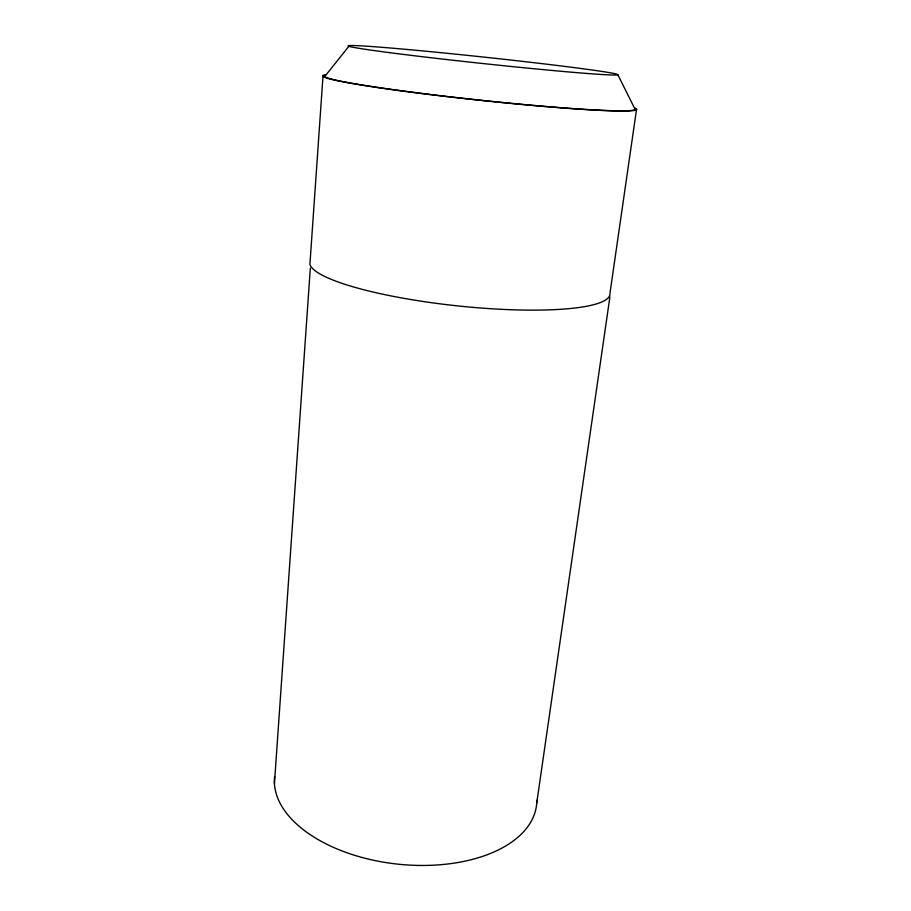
<?xml version="1.0" encoding="UTF-8"?>
<svg xmlns="http://www.w3.org/2000/svg" width="911" height="911" viewBox="0 0 911 911"><rect width="100%" height="100%" fill="white"/><g stroke="black" fill="none" stroke-linecap="round" stroke-linejoin="round"><path stroke-width="1.37" d="M322.972 76.478L309.911 264.372A150.987 27.74 6.1 0 0 465.464 306.677A150.987 27.74 6.1 0 0 609.971 293.24L636.573 109.115M274.427 783.574L310.332 268.107M536.716 803.092L609.903 296.872M324.669 76.638L348.902 46.233M617.772 74.6L634.899 108.933A156.225 7.447 6.1 0 1 474.096 99.538A156.225 7.447 6.1 0 1 325.181 75.385M536.807 800.336A131.742 73.814 6.1 0 1 401.557 864.516A131.742 73.814 6.1 0 1 274.61 776.605M634.5 107.919A157.922 7.527 6.1 0 1 477.489 100.005A157.922 7.527 6.1 0 1 325.546 74.782M389.612 52.656A135.477 3.245 6.1 0 0 613.832 75.032A135.477 3.245 6.1 0 0 445.855 53.168A135.477 3.245 6.1 0 0 389.612 52.656"/></g></svg>
